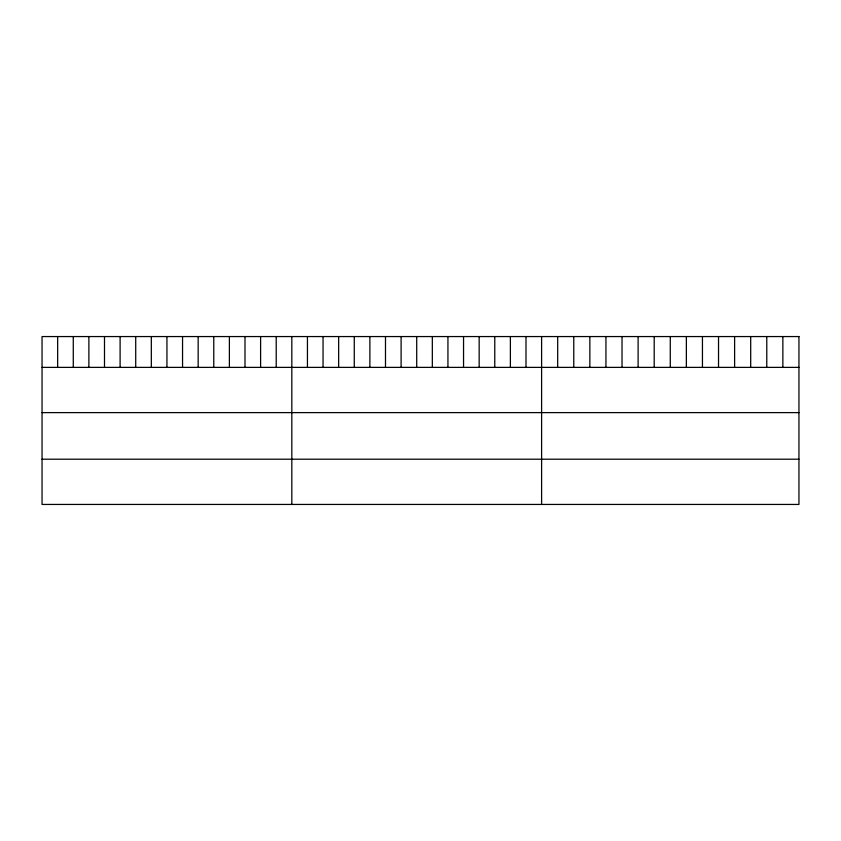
<?xml version="1.0" encoding="UTF-8"?>
<svg xmlns="http://www.w3.org/2000/svg" width="841" height="841" viewBox="0 0 841 841"><rect width="100%" height="100%" fill="white"/><g stroke="black" fill="none" stroke-linecap="round" stroke-linejoin="round"><path stroke-width="1.26" d="M42.05 367.38L798.95 367.38M42.05 412.616L798.95 412.616M42.05 459.207L798.95 459.207M782.866 336.558L782.866 367.38M766.782 336.558L766.782 367.38M750.698 336.558L750.698 367.38M734.613 336.558L734.613 367.38M718.529 336.558L718.529 367.38M702.445 336.558L702.445 367.38M686.361 336.558L686.361 367.38M670.277 336.558L670.277 367.38M654.193 336.558L654.193 367.38M638.109 336.558L638.109 367.38M622.025 336.558L622.025 367.38M605.941 336.558L605.941 367.38M589.856 336.558L589.856 367.38M573.772 336.558L573.772 367.38M557.688 336.558L557.688 367.38M541.604 336.558L541.604 504.442M525.993 336.558L525.993 367.38M510.382 336.558L510.382 367.38M494.771 336.558L494.771 367.38M479.16 336.558L479.16 367.38M463.549 336.558L463.549 367.38M447.938 336.558L447.938 367.38M432.327 336.558L432.327 367.38M416.715 336.558L416.715 367.38M401.104 336.558L401.104 367.38M385.493 336.558L385.493 367.38M369.882 336.558L369.882 367.38M354.271 336.558L354.271 367.38M338.66 336.558L338.66 367.38M323.049 336.558L323.049 367.38M307.438 336.558L307.438 367.38M291.827 336.558L291.827 504.442M276.216 336.558L276.216 367.38M260.605 336.558L260.605 367.38M244.994 336.558L244.994 367.38M229.383 336.558L229.383 367.38M213.772 336.558L213.772 367.38M198.161 336.558L198.161 367.38M182.55 336.558L182.55 367.38M166.939 336.558L166.939 367.38M151.327 336.558L151.327 367.38M135.716 336.558L135.716 367.38M120.105 336.558L120.105 367.38M104.494 336.558L104.494 367.38M88.883 336.558L88.883 367.38M73.272 336.558L73.272 367.38M57.661 336.558L57.661 367.38M798.95 336.558L42.05 336.558L42.05 504.442L798.95 504.442L798.95 336.558"/></g></svg>
